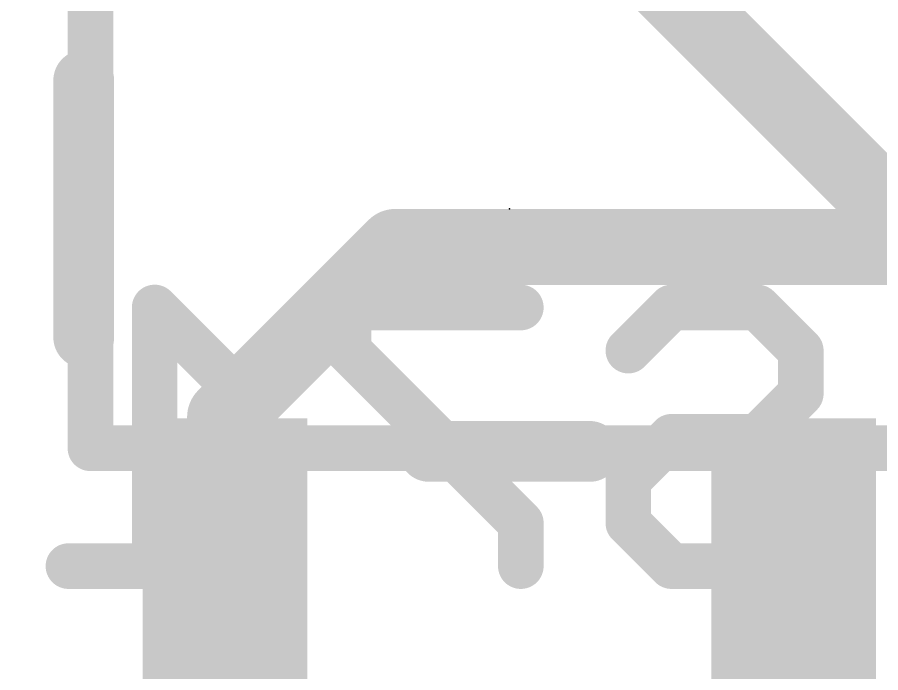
# Model space of a CAD drawing. Extents: x -0.1 to 29.3, y -0.1 to 15.4.
# Drawn here: x 18.675 to 21.561, y 6.07 to 8.26 of the extents above; entities that cross this region are included whole.
import ezdxf

# ---------------------------------------------------------------- set-up
doc = ezdxf.new("R2010")
doc.units = 0
for name, color, linetype in [('1', 12, 'CONTINUOUS'), ('16', 132, 'CONTINUOUS'), ('21', 41, 'CONTINUOUS'), ('22', 40, 'CONTINUOUS'), ('23', 53, 'CONTINUOUS'), ('51', 53, 'CONTINUOUS')]:
    doc.layers.add(name, color=color, linetype=linetype)

# ---------------------------------------------------------------- blocks, each defined once
blk = doc.blocks.new('RECT')
blk.add_solid([(-0.5, -0.5), (0.5, -0.5), (-0.5, 0.5), (0.5, 0.5)])

msp = doc.modelspace()

# ---------------------------------------------------------------- linework, layer by layer
at = {"layer": '1', "const_width": 0.254}
for points in [[(19.37, 6.924), (19.939, 7.493)], [(19.939, 7.493), (22.098, 7.493)], [(19.37, 6.3199), (19.37, 6.924)], [(19.304, 6.35), (19.3341, 6.3199)], [(19.304, 5.334), (19.304, 6.35)], [(19.3341, 6.3199), (19.37, 6.3199)], [(21.27, 5.654), (21.27, 6.3199)]]:
    msp.add_lwpolyline(points, dxfattribs=at)
at = {"layer": '1', "const_width": 0.127}
for points in [[(19.939, 7.5565, 1), (19.939, 7.4295)], [(19.9839, 7.4481, 1), (19.8941, 7.5379)], [(19.4335, 6.924, 1), (19.3065, 6.924)], [(19.3251, 6.9689, 1), (19.4149, 6.8791)], [(19.3489, 6.3949, 1), (19.2591, 6.3051)], [(19.3675, 6.35, 1), (19.2405, 6.35)], [(19.3341, 6.3834, 1), (19.3341, 6.2564)], [(19.37, 6.2564, 1), (19.37, 6.3834)], [(21.3335, 6.3199, 1), (21.2065, 6.3199)], [(19.2892, 6.275, 1), (19.379, 6.3648)], [(19.3065, 6.3199, 1), (19.4335, 6.3199)]]:
    msp.add_lwpolyline(points, format="xyb", dxfattribs=at)
at = {"layer": '16', "const_width": 0.254}
msp.add_lwpolyline([(17.78, 11.43), (24.13, 5.08)], dxfattribs=at)
at = {"layer": '21', "const_width": 0.2032}
for points in [[(18.8976, 7.1906), (18.8976, 8.0494)], [(20.5884, 6.8096), (20.0516, 6.8096)]]:
    msp.add_lwpolyline(points, dxfattribs=at)
at = {"layer": '21', "const_width": 0.1016}
for points in [[(18.9484, 8.0494, 1), (18.8468, 8.0494)], [(18.8468, 7.1906, 1), (18.9484, 7.1906)], [(20.0516, 6.8604, 1), (20.0516, 6.7588)], [(20.5884, 6.7588, 1), (20.5884, 6.8604)]]:
    msp.add_lwpolyline(points, format="xyb", dxfattribs=at)
at = {"layer": '22', "const_width": 0.0762}
for points in [[(19.1616, 7.3175, 1), (19.1077, 7.2636)], [(19.1727, 7.2905, 1), (19.0965, 7.2905)], [(19.782, 7.3286, 1), (19.782, 7.2524)], [(19.8201, 7.2905, 1), (19.7439, 7.2905)], [(20.3582, 7.2524, 1), (20.3582, 7.3286)], [(20.8616, 7.3286, 1), (20.8616, 7.2524)], [(20.8885, 7.2636, 1), (20.8347, 7.3175)], [(21.1766, 7.3175, 1), (21.1228, 7.2636)], [(21.1497, 7.2524, 1), (21.1497, 7.3286)], [(19.809, 7.1734, 1), (19.7551, 7.1195)], [(21.3319, 7.1465, 1), (21.2557, 7.1465)], [(20.6906, 7.1734, 1), (20.7445, 7.1195)], [(21.2668, 7.1195, 1), (21.3207, 7.1734)], [(19.7439, 7.1465, 1), (19.8201, 7.1465)], [(21.3207, 6.9755, 1), (21.2668, 7.0294)], [(19.3958, 6.9755, 1), (19.4497, 7.0294)], [(21.2557, 7.0024, 1), (21.3319, 7.0024)], [(20.8616, 6.8965, 1), (20.8616, 6.8203)], [(20.8885, 6.8314, 1), (20.8347, 6.8853)], [(21.1497, 6.8203, 1), (21.1497, 6.8965)], [(21.1228, 6.8853, 1), (21.1766, 6.8314)], [(20.7556, 6.7143, 1), (20.6794, 6.7143)], [(20.6906, 6.7413, 1), (20.7445, 6.6874)], [(20.3963, 6.5703, 1), (20.3201, 6.5703)], [(20.7445, 6.5972, 1), (20.6906, 6.5433)], [(21.3207, 6.5433, 1), (21.2668, 6.5972)], [(20.3313, 6.5433, 1), (20.3852, 6.5972)], [(20.6794, 6.5703, 1), (20.7556, 6.5703)], [(18.8465, 6.4643, 1), (18.8465, 6.3881)], [(19.4227, 6.3881, 1), (19.4227, 6.4643)], [(20.8616, 6.4643, 1), (20.8616, 6.3881)], [(21.1497, 6.3881, 1), (21.1497, 6.4643)], [(19.0965, 6.4262, 1), (19.1727, 6.4262)], [(20.3201, 6.4262, 1), (20.3963, 6.4262)], [(20.8347, 6.3993, 1), (20.8885, 6.4531)], [(21.1228, 6.4531, 1), (21.1766, 6.3993)]]:
    msp.add_lwpolyline(points, format="xyb", dxfattribs=at)
at = {"layer": '22', "const_width": 0.1524}
for points in [[(19.4227, 7.0024), (19.1346, 7.2905)], [(19.1346, 7.2905), (19.1346, 6.4262)], [(20.3582, 7.2905), (19.782, 7.2905)], [(19.782, 7.2905), (19.782, 7.1465)], [(20.7175, 7.1465), (20.8616, 7.2905)], [(20.8616, 7.2905), (21.1497, 7.2905)], [(21.1497, 7.2905), (21.2938, 7.1465)], [(19.782, 7.1465), (20.3582, 6.5703)], [(21.2938, 7.1465), (21.2938, 7.0024)], [(21.2938, 7.0024), (21.1497, 6.8584)], [(20.8616, 6.8584), (20.7175, 6.7143)], [(21.1497, 6.8584), (20.8616, 6.8584)], [(20.7175, 6.7143), (20.7175, 6.5703)], [(20.3582, 6.5703), (20.3582, 6.4262)], [(20.7175, 6.5703), (20.8616, 6.4262)], [(21.1497, 6.4262), (21.2938, 6.5703)], [(19.4227, 6.4262), (18.8465, 6.4262)], [(20.8616, 6.4262), (21.1497, 6.4262)]]:
    msp.add_lwpolyline(points, dxfattribs=at)
at = {"layer": '23'}
msp.add_point((20.32, 7.62), dxfattribs=at)
at = {"layer": '51', "const_width": 0.1524}
for points in [[(18.92, 6.82), (18.92, 8.42)], [(21.72, 6.82), (18.92, 6.82)]]:
    msp.add_lwpolyline(points, dxfattribs=at)
at = {"layer": '51', "const_width": 0.0762}
for points in [[(18.92, 6.8581, 1), (18.92, 6.7819)], [(18.8819, 6.82, 1), (18.9581, 6.82)]]:
    msp.add_lwpolyline(points, format="xyb", dxfattribs=at)

# ---------------------------------------------------------------- block references
at = {"layer": '1', "xscale": 0.55, "yscale": 1.2, "rotation": 180}
for p in [(19.37, 6.3199), (21.27, 6.3199)]:
    msp.add_blockref('RECT', p, dxfattribs=at)
at = {"layer": '51', "xscale": 0.5, "yscale": 0.65, "rotation": 180}
for p in [(19.37, 6.445), (21.27, 6.445)]:
    msp.add_blockref('RECT', p, dxfattribs=at)

doc.saveas('drawing.dxf')
